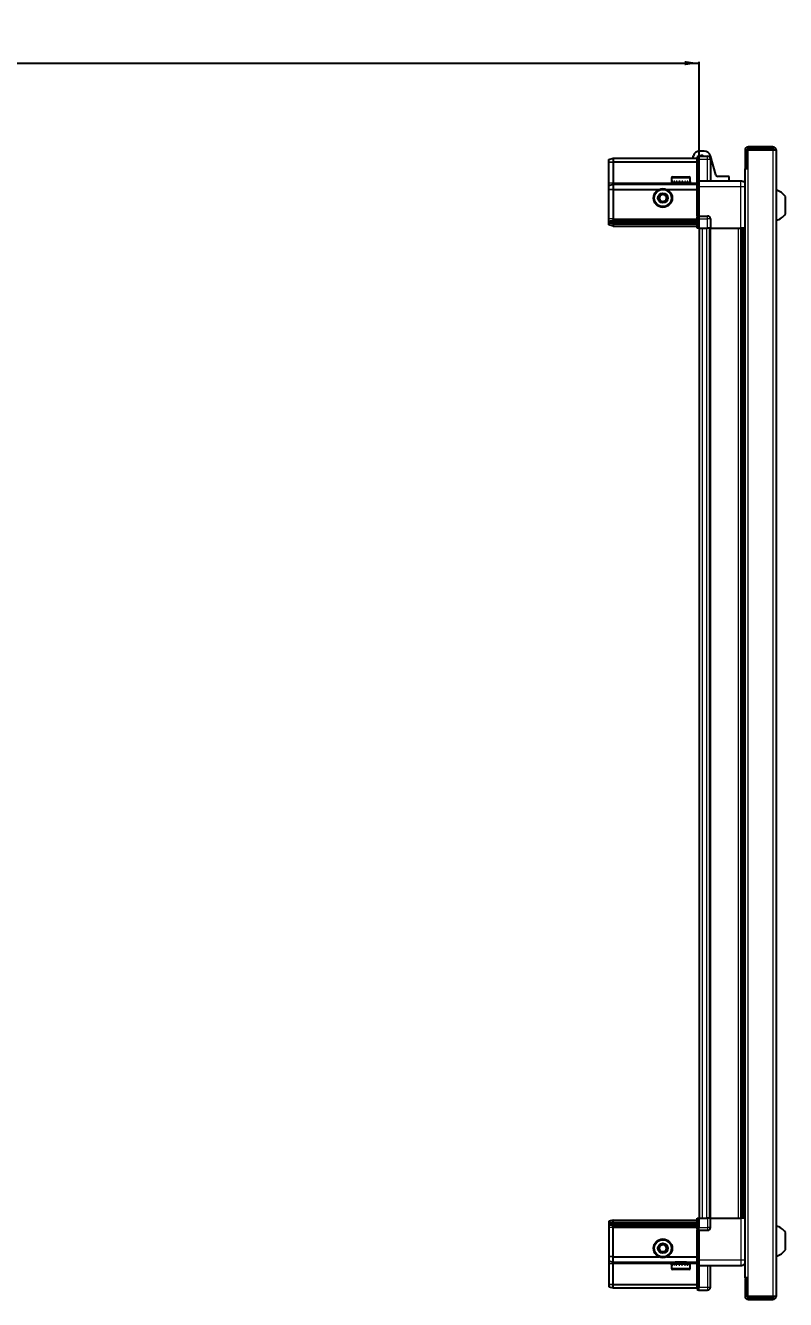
# Model space of a CAD drawing. Header units: millimetres. Extents: x 1256 to 5880, y -366 to 2004.
# Drawn here: x 3689 to 4216, y 1048 to 1931 of the extents above; entities that cross this region are included whole.
import ezdxf

# ---------------------------------------------------------------- set-up
doc = ezdxf.new("R2010")
doc.units = ezdxf.units.MM
doc.layers.add('FORMAT', color=7, linetype='Continuous')
doc.styles.add('SLDTEXTSTYLE0', font='TXT', dxfattribs={"width": 0.75})
doc.dimstyles.new('SLDDIMSTYLE0', dxfattribs={"dimtxt": 20, "dimasz": 10, "dimexe": 0, "dimexo": 0.0625, "dimgap": 5, "dimtad": 2, "dimdec": 1, "dimrnd": 1e-09, "dimzin": 12, "dimdsep": 46, "dimtxsty": 'SLDTEXTSTYLE0', "dimsah": 1, "dimcen": 0.09, "dimadec": 0, "dimazin": 3, "dimtfac": 1, "dimtofl": 0, "dimtmove": 0, "dimatfit": 3, "dimfxl": 0, "dimfrac": 2, "dimtolj": 1, "dimtzin": 12, "dimarcsym": 0})

# ---------------------------------------------------------------- blocks, each defined once
blk = doc.blocks.new('_D_5')
at = {"layer": 'FORMAT'}
for p, q in [((3056.46, 1790.11), (3056.46, 1905.6)), ((3056.46, 1904.6), (4156.46, 1904.6)), ((4156.46, 1790.11), (4156.46, 1905.6))]:
    blk.add_line(p, q, dxfattribs=at)
for points in [[(3056.46, 1904.6), (3066.46, 1903.07), (3066.46, 1906.14)], [(4156.46, 1904.6), (4146.46, 1906.14), (4146.46, 1903.07)]]:
    blk.add_solid(points, dxfattribs=at)
at = {"layer": 'FORMAT', "insert": (3576.91, 1930.39), "char_height": 20, "attachment_point": 1, "style": 'SLDTEXTSTYLE0'}
blk.add_mtext('1100', dxfattribs=at)

msp = doc.modelspace()

# ---------------------------------------------------------------- linework, layer by layer
at = {"color": 7, "linetype": 'Continuous', "lineweight": 25}
for p, q in [((4207.71, 1846.6), (4190.41, 1846.6)), ((4207.71, 1845.1), (4207.71, 1846.6)), ((4093.81, 1837.8), (4096.81, 1838.6)), ((4093.81, 1835.95), (4093.81, 1837.8)), ((4096.81, 1838.6), (4096.81, 1836.1)), ((4096.81, 1838.6), (4155.11, 1838.6)), ((4152.44, 1840.34), (4151.95, 1838.6)), ((4155.98, 1840.1), (4155.11, 1839.6)), ((4155.11, 1839.6), (4155.11, 1838.1)), ((4155.11, 1823.3), (4155.11, 1838.1)), ((4156.31, 1840.1), (4155.98, 1840.1)), ((4156.31, 1838.1), (4156.31, 1840.1)), ((4156.31, 1840.1), (4162.31, 1840.1)), ((4156.31, 1838.1), (4156.31, 1823.3)), ((4160, 1843.6), (4156.77, 1843.6)), ((4164.31, 1838.1), (4164.31, 1823.1)), ((4168.09, 1827.19), (4164.32, 1840.34)), ((4188.31, 1844.5), (4188.31, 1832.1)), ((4189.81, 1844.5), (4189.81, 1832.1)), ((4190.31, 1831.6), (4190.31, 1844.5)), ((4190.31, 1844.5), (4207.71, 1844.5)), ((4207.71, 1845.1), (4190.41, 1845.1)), ((4207.71, 1844.5), (4209.81, 1844.5)), ((4209.81, 1844.5), (4209.81, 1049.7)), ((4093.81, 1835.95), (4096.81, 1836.1)), ((4093.81, 1821.6), (4093.81, 1835.95)), ((4096.81, 1836.1), (4096.81, 1821.6)), ((4096.81, 1836.1), (4155.11, 1836.1)), ((4188.21, 1831.6), (4188.21, 1062.6)), ((4188.21, 1831.6), (4190.31, 1831.6)), ((4188.31, 1832.1), (4189.81, 1832.1)), ((4093.81, 1819.8), (4093.81, 1821.6)), ((4093.81, 1819.8), (4096.81, 1820.6)), ((4093.81, 1816.77), (4093.81, 1819.8)), ((4096.81, 1821.6), (4096.81, 1820.6)), ((4096.81, 1820.6), (4096.81, 1817.1)), ((4096.81, 1820.6), (4155.11, 1820.6)), ((4137.31, 1825), (4137.31, 1822.1)), ((4137.31, 1822.1), (4137.35, 1822.1)), ((4137.47, 1822.6), (4137.35, 1822.6)), ((4137.35, 1822.6), (4137.35, 1822.1)), ((4137.35, 1822.1), (4137.47, 1822.1)), ((4137.47, 1822.6), (4137.47, 1822.1)), ((4137.47, 1822.1), (4137.88, 1822.1)), ((4138.22, 1822.6), (4137.88, 1822.6)), ((4137.88, 1822.6), (4137.88, 1822.1)), ((4137.88, 1822.1), (4138.22, 1822.1)), ((4138.11, 1825.8), (4149.51, 1825.8)), ((4138.22, 1822.6), (4138.22, 1822.1)), ((4138.22, 1822.1), (4138.99, 1822.1)), ((4139.52, 1822.6), (4138.99, 1822.6)), ((4138.99, 1822.6), (4138.99, 1822.1)), ((4138.99, 1822.1), (4139.52, 1822.1)), ((4139.41, 1822.1), (4139.41, 1822)), ((4139.41, 1822), (4148.21, 1822)), ((4139.52, 1822.6), (4139.52, 1822.1)), ((4139.52, 1822.1), (4140.57, 1822.1)), ((4139.81, 1821.6), (4140.5, 1821.12)), ((4139.81, 1821.6), (4147.81, 1821.6)), ((4140.5, 1821.12), (4139.81, 1820.64)), ((4139.81, 1820.64), (4139.81, 1820.6)), ((4139.81, 1820.64), (4147.81, 1820.64)), ((4140.5, 1821.12), (4147.12, 1821.12)), ((4141.23, 1822.6), (4140.57, 1822.6)), ((4140.57, 1822.6), (4140.57, 1822.1)), ((4140.57, 1822.1), (4141.23, 1822.1)), ((4141.23, 1822.6), (4141.23, 1822.1)), ((4141.23, 1822.1), (4142.47, 1822.1)), ((4143.2, 1822.6), (4142.47, 1822.6)), ((4142.47, 1822.6), (4142.47, 1822.1)), ((4142.47, 1822.1), (4142.91, 1822.1)), ((4142.91, 1822.6), (4142.91, 1822.1)), ((4143.2, 1822.6), (4143.2, 1822.1)), ((4143.2, 1822.1), (4144.5, 1822.1)), ((4145.23, 1822.6), (4144.5, 1822.6)), ((4144.5, 1822.6), (4144.5, 1822.1)), ((4144.77, 1822.6), (4144.77, 1822.1)), ((4144.77, 1822.1), (4145.23, 1822.1)), ((4145.23, 1822.6), (4145.23, 1822.1)), ((4145.23, 1822.1), (4146.47, 1822.1)), ((4147.12, 1822.6), (4146.47, 1822.6)), ((4146.47, 1822.6), (4146.47, 1822.1)), ((4146.47, 1822.1), (4147.12, 1822.1)), ((4147.12, 1822.6), (4147.12, 1822.1)), ((4147.12, 1822.1), (4148.17, 1822.1)), ((4147.12, 1821.12), (4147.81, 1821.6)), ((4147.81, 1820.64), (4147.12, 1821.12)), ((4147.81, 1820.6), (4147.81, 1820.64)), ((4148.69, 1822.6), (4148.17, 1822.6)), ((4148.17, 1822.6), (4148.17, 1822.1)), ((4148.17, 1822.1), (4148.69, 1822.1)), ((4148.21, 1822), (4148.21, 1822.1)), ((4148.69, 1822.6), (4148.69, 1822.1)), ((4148.69, 1822.1), (4149.45, 1822.1)), ((4149.78, 1822.6), (4149.45, 1822.6)), ((4149.45, 1822.6), (4149.45, 1822.1)), ((4149.45, 1822.1), (4149.78, 1822.1)), ((4149.78, 1822.6), (4149.78, 1822.1)), ((4149.78, 1822.1), (4150.17, 1822.1)), ((4150.28, 1822.6), (4150.17, 1822.6)), ((4150.17, 1822.6), (4150.17, 1822.1)), ((4150.17, 1822.1), (4150.28, 1822.1)), ((4150.28, 1822.6), (4150.28, 1822.1)), ((4150.28, 1822.1), (4150.31, 1822.1)), ((4150.31, 1822.1), (4150.31, 1825)), ((4155.11, 1823.1), (4155.11, 1823.3)), ((4156.31, 1823.1), (4155.11, 1823.1)), ((4155.11, 1819.1), (4155.11, 1823.1)), ((4156.31, 1823.3), (4156.31, 1823.1)), ((4156.31, 1823.1), (4156.31, 1819.1)), ((4156.31, 1823.1), (4185.31, 1823.1)), ((4177.26, 1826.1), (4169.53, 1826.1)), ((4177.26, 1823.1), (4177.26, 1826.1)), ((4096.81, 1817.1), (4093.81, 1816.77)), ((4093.81, 1796.6), (4093.81, 1816.77)), ((4096.81, 1817.1), (4096.81, 1796.6)), ((4096.81, 1817.1), (4128.81, 1817.1)), ((4133.81, 1817.1), (4155.11, 1817.1)), ((4155.11, 1798.8), (4155.11, 1819.1)), ((4156.31, 1819.1), (4156.31, 1798.8)), ((4216.41, 1800.1), (4216.41, 1812.1)), ((4093.81, 1794.8), (4093.81, 1796.6)), ((4096.81, 1795.6), (4093.81, 1794.8)), ((4093.81, 1794.06), (4093.81, 1794.8)), ((4096.81, 1794.6), (4093.81, 1794.06)), ((4093.81, 1793.56), (4093.81, 1794.06)), ((4093.81, 1792.41), (4093.81, 1793.56)), ((4096.81, 1793.1), (4093.81, 1793.56)), ((4096.81, 1796.6), (4096.81, 1795.6)), ((4096.81, 1795.6), (4096.81, 1794.6)), ((4096.81, 1795.6), (4155.11, 1795.6)), ((4096.81, 1794.6), (4155.11, 1794.6)), ((4096.81, 1794.6), (4096.81, 1793.1)), ((4096.81, 1793.1), (4155.11, 1793.1)), ((4096.81, 1793.1), (4096.81, 1791.6)), ((4155.11, 1798.6), (4155.11, 1798.8)), ((4156.31, 1798.6), (4155.11, 1798.6)), ((4155.11, 1798.6), (4155.11, 1797.93)), ((4155.11, 1790.1), (4155.11, 1797.93)), ((4155.98, 1796.6), (4155.98, 1790.1)), ((4156.31, 1798.8), (4156.31, 1798.6)), ((4156.31, 1796.6), (4156.31, 1798.6)), ((4156.31, 1798.6), (4162.31, 1798.6)), ((4156.31, 1796.6), (4156.31, 1798.6)), ((4156.31, 1796.6), (4156.31, 1790.1)), ((4164.31, 1796.6), (4164.31, 1790.1)), ((4096.81, 1791.6), (4093.81, 1792.41)), ((4096.81, 1791.6), (4155.11, 1791.6)), ((4155.98, 1790.1), (4155.11, 1790.1)), ((4156.31, 1790.1), (4155.98, 1790.1)), ((4156.31, 1790.1), (4162.31, 1790.1)), ((4156.46, 1790.1), (4156.46, 1104.1)), ((4164.31, 1790.1), (4162.31, 1790.1)), ((4163.66, 1790.1), (4163.66, 1104.1)), ((4164.31, 1790.1), (4185.31, 1790.1)), ((4186.33, 1104.1), (4186.33, 1790.1)), ((4186.37, 1104.1), (4186.37, 1790.1)), ((4188.16, 1790.1), (4188.16, 1104.1)), ((4155.11, 1096.28), (4155.11, 1104.1)), ((4155.11, 1104.1), (4155.98, 1104.1)), ((4155.98, 1104.1), (4155.98, 1104.1)), ((4155.98, 1104.1), (4155.98, 1097.6)), ((4156.31, 1104.1), (4155.98, 1104.1)), ((4156.31, 1104.1), (4156.31, 1097.6)), ((4156.31, 1104.1), (4156.31, 1104.1)), ((4156.31, 1104.1), (4162.31, 1104.1)), ((4156.31, 1104.1), (4156.31, 1097.6)), ((4164.31, 1104.1), (4162.31, 1104.1)), ((4164.31, 1097.6), (4164.31, 1104.1)), ((4164.31, 1104.1), (4185.31, 1104.1)), ((4096.81, 1102.6), (4093.81, 1101.8)), ((4093.81, 1101.8), (4093.81, 1100.65)), ((4096.81, 1101.1), (4093.81, 1100.65)), ((4093.81, 1100.65), (4093.81, 1100.15)), ((4096.81, 1099.6), (4093.81, 1100.15)), ((4093.81, 1100.15), (4093.81, 1099.41)), ((4096.81, 1098.6), (4093.81, 1099.41)), ((4093.81, 1099.41), (4093.81, 1097.6)), ((4093.81, 1097.6), (4093.81, 1077.44)), ((4096.81, 1101.1), (4096.81, 1102.6)), ((4096.81, 1102.6), (4155.11, 1102.6)), ((4096.81, 1099.6), (4096.81, 1101.1)), ((4096.81, 1101.1), (4155.11, 1101.1)), ((4096.81, 1099.6), (4155.11, 1099.6)), ((4096.81, 1098.6), (4096.81, 1099.6)), ((4096.81, 1098.6), (4155.11, 1098.6)), ((4096.81, 1097.6), (4096.81, 1098.6)), ((4096.81, 1077.1), (4096.81, 1097.6)), ((4155.11, 1096.28), (4155.11, 1095.6)), ((4156.31, 1095.6), (4155.11, 1095.6)), ((4155.11, 1095.4), (4155.11, 1095.6)), ((4155.11, 1075.1), (4155.11, 1095.4)), ((4156.31, 1095.6), (4156.31, 1097.6)), ((4156.31, 1095.6), (4156.31, 1095.4)), ((4156.31, 1095.6), (4162.31, 1095.6)), ((4156.31, 1095.4), (4156.31, 1075.1)), ((4216.41, 1082.1), (4216.41, 1094.1)), ((4096.81, 1077.1), (4093.81, 1077.44)), ((4093.81, 1077.44), (4093.81, 1074.41)), ((4093.81, 1074.41), (4096.81, 1073.6)), ((4093.81, 1074.41), (4093.81, 1072.6)), ((4093.81, 1072.6), (4093.81, 1058.26)), ((4096.81, 1077.1), (4128.81, 1077.1)), ((4096.81, 1073.6), (4096.81, 1077.1)), ((4096.81, 1073.6), (4155.11, 1073.6)), ((4096.81, 1072.6), (4096.81, 1073.6)), ((4096.81, 1058.1), (4096.81, 1072.6)), ((4133.81, 1077.1), (4155.11, 1077.1)), ((4137.31, 1072.1), (4137.31, 1069.2)), ((4137.33, 1072.1), (4137.31, 1072.1)), ((4137.33, 1071.6), (4137.33, 1072.1)), ((4137.43, 1072.1), (4137.33, 1072.1)), ((4137.33, 1071.6), (4137.43, 1071.6)), ((4137.43, 1071.6), (4137.43, 1072.1)), ((4137.8, 1072.1), (4137.43, 1072.1)), ((4137.8, 1071.6), (4137.8, 1072.1)), ((4138.12, 1072.1), (4137.8, 1072.1)), ((4137.8, 1071.6), (4138.12, 1071.6)), ((4138.12, 1071.6), (4138.12, 1072.1)), ((4138.86, 1072.1), (4138.12, 1072.1)), ((4138.86, 1071.6), (4138.86, 1072.1)), ((4139.37, 1072.1), (4138.86, 1072.1)), ((4138.86, 1071.6), (4139.37, 1071.6)), ((4139.37, 1071.6), (4139.37, 1072.1)), ((4140.4, 1072.1), (4139.37, 1072.1)), ((4139.41, 1072.2), (4139.41, 1072.1)), ((4148.21, 1072.2), (4139.41, 1072.2)), ((4139.81, 1073.6), (4139.81, 1073.57)), ((4139.81, 1073.57), (4140.5, 1073.09)), ((4147.81, 1073.57), (4139.81, 1073.57)), ((4140.5, 1073.09), (4139.81, 1072.6)), ((4147.81, 1072.6), (4139.81, 1072.6)), ((4140.4, 1071.6), (4140.4, 1072.1)), ((4141.05, 1072.1), (4140.4, 1072.1)), ((4140.4, 1071.6), (4141.05, 1071.6)), ((4147.12, 1073.09), (4140.5, 1073.09)), ((4141.05, 1071.6), (4141.05, 1072.1)), ((4142.28, 1072.1), (4141.05, 1072.1)), ((4142.28, 1071.6), (4142.28, 1072.1)), ((4142.77, 1072.1), (4142.28, 1072.1)), ((4142.28, 1071.6), (4143, 1071.6)), ((4142.77, 1071.6), (4142.77, 1072.1)), ((4143, 1071.6), (4143, 1072.1)), ((4144.3, 1072.1), (4143, 1072.1)), ((4144.3, 1071.6), (4144.3, 1072.1)), ((4144.3, 1071.6), (4145.04, 1071.6)), ((4144.64, 1071.6), (4144.64, 1072.1)), ((4145.04, 1072.1), (4144.64, 1072.1)), ((4145.04, 1071.6), (4145.04, 1072.1)), ((4146.28, 1072.1), (4145.04, 1072.1)), ((4146.28, 1071.6), (4146.28, 1072.1)), ((4146.95, 1072.1), (4146.28, 1072.1)), ((4146.28, 1071.6), (4146.95, 1071.6)), ((4146.95, 1071.6), (4146.95, 1072.1)), ((4148.02, 1072.1), (4146.95, 1072.1)), ((4147.12, 1073.09), (4147.81, 1073.57)), ((4147.81, 1072.6), (4147.12, 1073.09)), ((4147.81, 1073.57), (4147.81, 1073.6)), ((4148.02, 1071.6), (4148.02, 1072.1)), ((4148.55, 1072.1), (4148.02, 1072.1)), ((4148.02, 1071.6), (4148.55, 1071.6)), ((4148.21, 1072.1), (4148.21, 1072.2)), ((4148.55, 1071.6), (4148.55, 1072.1)), ((4149.34, 1072.1), (4148.55, 1072.1)), ((4149.34, 1071.6), (4149.34, 1072.1)), ((4149.7, 1072.1), (4149.34, 1072.1)), ((4149.34, 1071.6), (4149.7, 1071.6)), ((4149.7, 1071.6), (4149.7, 1072.1)), ((4150.13, 1072.1), (4149.7, 1072.1)), ((4150.13, 1071.6), (4150.13, 1072.1)), ((4150.26, 1072.1), (4150.13, 1072.1)), ((4150.13, 1071.6), (4150.26, 1071.6)), ((4150.26, 1071.6), (4150.26, 1072.1)), ((4150.31, 1072.1), (4150.26, 1072.1)), ((4150.31, 1069.2), (4150.31, 1072.1)), ((4155.11, 1071.1), (4155.11, 1075.1)), ((4156.31, 1071.1), (4155.11, 1071.1)), ((4155.11, 1070.9), (4155.11, 1071.1)), ((4155.11, 1056.1), (4155.11, 1070.9)), ((4156.31, 1075.1), (4156.31, 1071.1)), ((4156.31, 1071.1), (4156.31, 1070.9)), ((4156.31, 1071.1), (4185.31, 1071.1)), ((4156.31, 1070.9), (4156.31, 1056.1)), ((4156.31, 1070.9), (4156.31, 1056.1)), ((4164.31, 1056.1), (4164.31, 1071.1)), ((4149.51, 1068.4), (4138.11, 1068.4)), ((4190.31, 1062.6), (4188.21, 1062.6)), ((4188.31, 1062.1), (4189.81, 1062.1)), ((4188.31, 1062.1), (4188.31, 1049.7)), ((4189.81, 1062.1), (4189.81, 1049.7)), ((4190.31, 1049.7), (4190.31, 1062.6)), ((4093.81, 1058.26), (4096.81, 1058.1)), ((4093.81, 1058.26), (4093.81, 1056.41)), ((4093.81, 1056.41), (4096.81, 1055.6)), ((4096.81, 1058.1), (4155.11, 1058.1)), ((4096.81, 1055.6), (4096.81, 1058.1)), ((4096.81, 1055.6), (4155.11, 1055.6)), ((4155.11, 1056.1), (4155.11, 1054.6)), ((4155.11, 1054.6), (4155.98, 1054.1)), ((4156.31, 1054.1), (4155.98, 1054.1)), ((4156.31, 1054.1), (4156.31, 1056.1)), ((4156.31, 1054.1), (4162.31, 1054.1)), ((4207.71, 1049.7), (4190.31, 1049.7)), ((4190.41, 1049.1), (4207.71, 1049.1)), ((4190.41, 1047.6), (4207.71, 1047.6)), ((4209.81, 1049.7), (4207.71, 1049.7)), ((4207.71, 1049.1), (4207.71, 1047.6))]:
    msp.add_line(p, q, dxfattribs=at)
at = {"color": 8, "linetype": 'Continuous', "lineweight": 18}
for p, q in [((4190.41, 1845.1), (4190.41, 1846.6)), ((4156.31, 1838.1), (4155.11, 1838.1)), ((4156.31, 1838.1), (4162.31, 1838.1)), ((4162.31, 1838.1), (4162.31, 1840.1)), ((4162.31, 1838.1), (4164.31, 1838.1)), ((4162.31, 1823.1), (4162.31, 1838.1)), ((4189.81, 1844.5), (4188.31, 1844.5)), ((4207.71, 1844.5), (4207.71, 1049.7)), ((4190.31, 1831.6), (4190.31, 1062.6)), ((4093.81, 1821.6), (4096.81, 1821.6)), ((4096.81, 1821.6), (4139.81, 1821.6)), ((4137.31, 1825), (4150.31, 1825)), ((4147.81, 1821.6), (4155.11, 1821.6)), ((4155.11, 1823.3), (4156.31, 1823.3)), ((4156.31, 1819.1), (4155.11, 1819.1)), ((4156.31, 1819.1), (4185.31, 1819.1)), ((4185.31, 1790.1), (4185.31, 1819.1)), ((4096.81, 1796.6), (4093.81, 1796.6)), ((4096.81, 1796.6), (4155.11, 1796.6)), ((4155.11, 1798.8), (4156.31, 1798.8)), ((4156.31, 1796.6), (4155.98, 1796.6)), ((4156.31, 1796.6), (4162.31, 1796.6)), ((4162.31, 1796.6), (4162.31, 1798.6)), ((4164.31, 1796.6), (4162.31, 1796.6)), ((4162.31, 1790.1), (4162.31, 1796.6)), ((4158.46, 1790.1), (4158.46, 1104.1)), ((4161.66, 1790.1), (4161.66, 1104.1)), ((4164.31, 1790.1), (4164.31, 1104.1)), ((4183.71, 1104.1), (4183.71, 1790.1)), ((4185.13, 1790.1), (4185.13, 1104.1)), ((4187.58, 1104.1), (4187.58, 1790.1)), ((4156.31, 1104.1), (4155.98, 1104.1)), ((4162.31, 1104.1), (4162.31, 1097.6)), ((4185.31, 1104.1), (4185.31, 1075.1)), ((4096.81, 1097.6), (4093.81, 1097.6)), ((4096.81, 1097.6), (4155.11, 1097.6)), ((4156.31, 1095.4), (4155.11, 1095.4)), ((4156.31, 1097.6), (4155.98, 1097.6)), ((4156.31, 1097.6), (4162.31, 1097.6)), ((4164.31, 1097.6), (4162.31, 1097.6)), ((4162.31, 1097.6), (4162.31, 1095.6)), ((4093.81, 1072.6), (4096.81, 1072.6)), ((4096.81, 1072.6), (4139.81, 1072.6)), ((4150.31, 1069.2), (4137.31, 1069.2)), ((4147.81, 1072.6), (4155.11, 1072.6)), ((4156.31, 1075.1), (4155.11, 1075.1)), ((4156.31, 1070.9), (4155.11, 1070.9)), ((4156.31, 1075.1), (4185.31, 1075.1)), ((4162.31, 1071.1), (4162.31, 1056.1)), ((4156.31, 1056.1), (4155.11, 1056.1)), ((4156.31, 1056.1), (4162.31, 1056.1)), ((4162.31, 1056.1), (4164.31, 1056.1)), ((4162.31, 1056.1), (4162.31, 1054.1)), ((4189.81, 1049.7), (4188.31, 1049.7)), ((4190.41, 1049.1), (4190.41, 1047.6))]:
    msp.add_line(p, q, dxfattribs=at)
at = {"color": 7, "linetype": 'Continuous', "lineweight": 25}
for centre, radius in [((4131.31, 1811.1), 6.5), ((4131.31, 1811.1), 3.46), ((4131.31, 1083.1), 6.5), ((4131.31, 1083.1), 3.46)]:
    msp.add_circle(centre, radius, dxfattribs=at)
at = {"color": 8, "linetype": 'Continuous', "lineweight": 18}
for centre in [(4131.31, 1811.1), (4131.31, 1083.1)]:
    msp.add_circle(centre, 5.7, dxfattribs=at)
at = {"color": 7, "linetype": 'Continuous', "lineweight": 25}
for centre, radius, start, end in [((4190.41, 1844.5), 2.1, 90, 180), ((4207.71, 1844.5), 2.1, 0, 90), ((4156.77, 1839.1), 4.5, 90, 164), ((4158.36, 1838.7), 1.9, 47.4631, 132.5369), ((4160, 1839.1), 4.5, 16, 90), ((4162.31, 1838.1), 2, 0, 90), ((4190.41, 1844.5), 0.6, 90, 180), ((4207.71, 1844.5), 0.6, 0, 90), ((4138.11, 1825), 0.8, 90, 180), ((4139.41, 1821.6), 0.4, 0, 90), ((4148.21, 1821.6), 0.4, 90, 180), ((4149.51, 1825), 0.8, 0, 90), ((4169.53, 1827.6), 1.5, 196, 270), ((4131.31, 1811.1), 2.5, 120.74103, 180.74103), ((4131.31, 1811.1), 2.5, 180.74103, 240.74103), ((4131.31, 1811.1), 2.5, 60.74103, 120.74103), ((4131.31, 1811.1), 2.5, 0.74103, 60.74103), ((4131.31, 1811.1), 2.5, 300.74103, 0.74103), ((4206.79, 1805.08), 11.91, 36.1266, 75.29965), ((4131.31, 1811.1), 2.5, 240.74103, 300.74103), ((4162.31, 1796.6), 2, 0, 90), ((4206.79, 1807.13), 11.91, 284.70035, 323.8734), ((4162.31, 1097.6), 2, 270, 0), ((4206.79, 1087.08), 11.91, 36.1266, 75.29965), ((4131.31, 1083.1), 2.5, 155.91157, 215.91157), ((4131.31, 1083.1), 2.5, 95.91157, 155.91157), ((4131.31, 1083.1), 2.5, 215.91157, 275.91157), ((4131.31, 1083.1), 2.5, 35.91157, 95.91157), ((4131.31, 1083.1), 2.5, 275.91157, 335.91157), ((4131.31, 1083.1), 2.5, 335.91157, 35.91157), ((4206.79, 1089.13), 11.91, 284.70035, 323.8734), ((4138.11, 1069.2), 0.8, 180, 270), ((4139.41, 1072.6), 0.4, 270, 0), ((4148.21, 1072.6), 0.4, 180, 270), ((4149.51, 1069.2), 0.8, 270, 0), ((4162.31, 1056.1), 2, 270, 0), ((4190.41, 1049.7), 2.1, 180, 270), ((4190.41, 1049.7), 0.6, 180, 270), ((4207.71, 1049.7), 2.1, 270, 0), ((4207.71, 1049.7), 0.6, 270, 0)]:
    msp.add_arc(centre, radius, start, end, dxfattribs=at)
for centre, start_param, end_param in [((4152.51, 1796.6), 0, 0.722734), ((4152.51, 1097.6), 5.560451, 6.283185)]:
    msp.add_ellipse(centre, major_axis=(3.46, 0), ratio=0.57735, start_param=start_param, end_param=end_param, dxfattribs=at)
for points, knots in [([(4185.31, 1823.1), (4185.75, 1823.06), (4186.43, 1822.99), (4187.24, 1822.55), (4187.8, 1822.11), (4188.08, 1821.74), (4188.21, 1821.56)], [0, 0, 0, 0, 0.384298, 0.591173, 0.802437, 1, 1, 1, 1]), ([(4128.79, 1812.52), (4129.24, 1812.78), (4130.06, 1813.27), (4130.89, 1813.76), (4131.27, 1813.99)], [0, 0, 0, 0, 0.534686, 1, 1, 1, 1]), ([(4128.83, 1809.63), (4128.83, 1809.75), (4128.82, 1810.35), (4128.81, 1811.35), (4128.8, 1812.17), (4128.79, 1812.52)], [0, 0, 0, 0, 0.133125, 0.637099, 1, 1, 1, 1]), ([(4131.27, 1813.99), (4131.72, 1813.74), (4132.57, 1813.27), (4133.4, 1812.8), (4133.79, 1812.58)], [0, 0, 0, 0, 0.534686, 1, 1, 1, 1]), ([(4133.79, 1812.58), (4133.8, 1812.24), (4133.81, 1811.41), (4133.82, 1810.42), (4133.83, 1809.82), (4133.83, 1809.69)], [0, 0, 0, 0, 0.362901, 0.866875, 1, 1, 1, 1]), ([(4131.35, 1808.22), (4130.9, 1808.47), (4130.06, 1808.94), (4129.22, 1809.41), (4128.83, 1809.63)], [0, 0, 0, 0, 0.534686, 1, 1, 1, 1]), ([(4133.83, 1809.69), (4133.39, 1809.43), (4132.56, 1808.94), (4131.73, 1808.45), (4131.35, 1808.22)], [0, 0, 0, 0, 0.534686, 1, 1, 1, 1]), ([(4188.16, 1790.1), (4188.12, 1790.1), (4187.9, 1790.1), (4187.18, 1790.1), (4186.22, 1790.1), (4185.57, 1790.1), (4185.31, 1790.1)], [0, 0, 0, 0, 0.071707, 0.420979, 0.770251, 1, 1, 1, 1]), ([(4188.16, 1104.1), (4188.12, 1104.1), (4187.9, 1104.1), (4187.18, 1104.1), (4186.22, 1104.1), (4185.57, 1104.1), (4185.31, 1104.1)], [0, 0, 0, 0, 0.071707, 0.420979, 0.770251, 1, 1, 1, 1]), ([(4128.44, 1082.81), (4128.65, 1083.28), (4129.04, 1084.16), (4129.44, 1085.03), (4129.62, 1085.44)], [0, 0, 0, 0, 0.5346859, 1, 1, 1, 1]), ([(4130.13, 1080.47), (4129.83, 1080.89), (4129.26, 1081.67), (4128.7, 1082.45), (4128.44, 1082.81)], [0, 0, 0, 0, 0.534686, 1, 1, 1, 1]), ([(4129.62, 1085.44), (4129.96, 1085.48), (4130.78, 1085.56), (4131.77, 1085.67), (4132.36, 1085.73), (4132.49, 1085.74)], [0, 0, 0, 0, 0.362901, 0.866875, 1, 1, 1, 1]), ([(4133, 1080.77), (4132.88, 1080.75), (4132.28, 1080.69), (4131.29, 1080.59), (4130.48, 1080.5), (4130.13, 1080.47)], [0, 0, 0, 0, 0.133125, 0.637099, 1, 1, 1, 1]), ([(4132.49, 1085.74), (4132.79, 1085.32), (4133.36, 1084.54), (4133.92, 1083.76), (4134.18, 1083.4)], [0, 0, 0, 0, 0.534686, 1, 1, 1, 1]), ([(4134.18, 1083.4), (4133.97, 1082.93), (4133.58, 1082.05), (4133.19, 1081.17), (4133, 1080.77)], [0, 0, 0, 0, 0.5346859, 1, 1, 1, 1]), ([(4185.31, 1071.1), (4185.75, 1071.15), (4186.43, 1071.22), (4187.24, 1071.66), (4187.8, 1072.1), (4188.08, 1072.47), (4188.21, 1072.65)], [0, 0, 0, 0, 0.384298, 0.591173, 0.802437, 1, 1, 1, 1])]:
    msp.add_open_spline(points, degree=3, knots=knots, dxfattribs=at)
at = {"color": 8, "linetype": 'Continuous', "lineweight": 18}
for points in [[(4185.31, 1819.1), (4185.31, 1819.63), (4185.31, 1820.68), (4185.31, 1822), (4185.31, 1822.92), (4185.31, 1823.04), (4185.31, 1823.1)], [(4185.31, 1075.1), (4185.31, 1074.58), (4185.31, 1073.53), (4185.31, 1072.21), (4185.31, 1071.28), (4185.31, 1071.16), (4185.31, 1071.1)]]:
    msp.add_open_spline(points, degree=3, dxfattribs=at)
for points in [[(4185.31, 1819.1), (4185.75, 1819.1), (4186.43, 1819.1), (4187.24, 1819.1), (4187.8, 1819.1), (4188.08, 1819.1), (4188.21, 1819.1)], [(4185.31, 1075.1), (4185.75, 1075.1), (4186.43, 1075.1), (4187.24, 1075.1), (4187.8, 1075.1), (4188.08, 1075.1), (4188.21, 1075.1)]]:
    msp.add_open_spline(points, degree=3, knots=[0, 0, 0, 0, 0.384298, 0.591173, 0.802437, 1, 1, 1, 1], dxfattribs=at)

# ---------------------------------------------------------------- dimensions: what is measured, and where the dimension line sits
at = {"layer": 'FORMAT'}
dim = msp.add_linear_dim(base=(4156.46, 1904.6), p1=(3056.46, 1790.1), p2=(4156.46, 1790.1), angle=0, dimstyle='SLDDIMSTYLE0', dxfattribs=at)
dim.commit()
dim.dimension.update_dxf_attribs({"geometry": '_D_5', "text_midpoint": (3606.46, 1904.6), "dimtype": 160})

doc.saveas('drawing.dxf')
